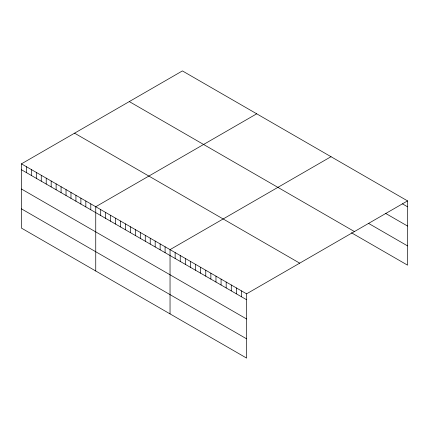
<?xml version="1.0" encoding="UTF-8"?>
<svg xmlns="http://www.w3.org/2000/svg" width="429" height="429" viewBox="0 0 429 429"><rect width="100%" height="100%" fill="white"/><g stroke="black" fill="none" stroke-linecap="round" stroke-linejoin="round"><path stroke-width="0.64" d="M21.45 163.846L246.589 293.827L246.589 358.086L21.45 228.105L21.45 163.846L182.411 70.914L407.55 200.895L407.55 265.154L351.415 232.749M256.708 113.808L95.747 206.735L95.747 270.999M331.006 156.703L170.04 249.63L170.04 313.894M246.589 293.827L407.55 200.895M402.445 203.855L407.55 206.799M385.435 213.293L407.55 226.056M368.425 223.311L407.55 245.897M129.295 101.582L354.434 231.563M74.566 133.178L299.705 263.159M21.45 169.75L246.589 299.732M21.45 189.007L246.589 318.988M21.45 208.848L246.589 338.83M241.484 290.878L241.484 296.788M236.379 287.934L236.379 293.838M231.279 284.985L231.279 290.894M226.174 282.041L226.174 287.945M221.074 279.097L221.074 285.001M215.969 276.147L215.969 282.057M210.864 273.203L210.864 279.107M205.764 270.254L205.764 276.163M200.659 267.31L200.659 273.214M195.554 264.361L195.554 270.27M190.455 261.417L190.455 267.321M185.349 258.473L185.349 264.377M180.25 255.523L180.25 261.433M175.145 252.579L175.145 258.483M165.09 246.772L165.09 252.681M160.135 243.913L160.135 249.817M155.18 241.055L155.18 246.959M150.23 238.192L150.23 244.101M145.275 235.333L145.275 241.237M140.321 232.475L140.321 238.379M135.371 229.612L135.371 235.521M130.416 226.753L130.416 232.663M125.461 223.895L125.461 229.799M120.511 221.037L120.511 226.941M115.557 218.173L115.557 224.083M110.607 215.315L110.607 221.225M105.652 212.457L105.652 218.361M100.697 209.599L100.697 215.503M90.792 203.877L90.792 209.786M85.838 201.019L85.838 206.923M80.888 198.16L80.888 204.065M75.933 195.297L75.933 201.206M70.978 192.439L70.978 198.348M66.028 189.58L66.028 195.485M61.074 186.722L61.074 192.626M56.119 183.859L56.119 189.768M51.169 181L51.169 186.91M46.214 178.142L46.214 184.046M41.264 175.284L41.264 181.188M36.309 172.42L36.309 178.33M31.355 169.562L31.355 175.466M26.405 166.704L26.405 172.608"/></g></svg>
